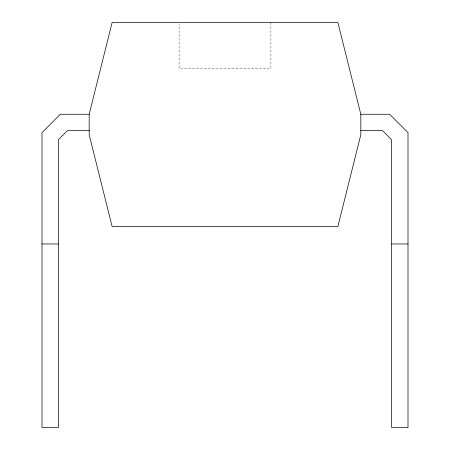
<?xml version="1.0" encoding="UTF-8"?>
<svg xmlns="http://www.w3.org/2000/svg" width="450" height="450" viewBox="0 0 450 450"><rect width="100%" height="100%" fill="white"/><g stroke="black" fill="none" stroke-linecap="round" stroke-linejoin="round"><path stroke-width="0.34" stroke-dasharray="2.25 1.69" d="M270.889 22.5L270.889 68.389L179.111 68.389L179.111 23.889"/><path stroke-width="0.67" d="M89.173 114.272L112.117 22.5L337.882 22.5L360.827 114.272L360.827 134.741L337.882 226.513L112.117 226.513L89.173 134.741L89.173 114.272L60.356 114.272L42.002 132.632L42.002 427.5L58.337 427.5L58.337 139.787L67.517 130.612L89.173 130.612M360.827 114.272L389.644 114.272L407.998 132.632L407.998 427.5L391.663 427.5L391.663 139.787L382.483 130.612L360.827 130.612M42.002 243.951L58.337 243.951M391.663 243.951L407.998 243.951"/></g></svg>
